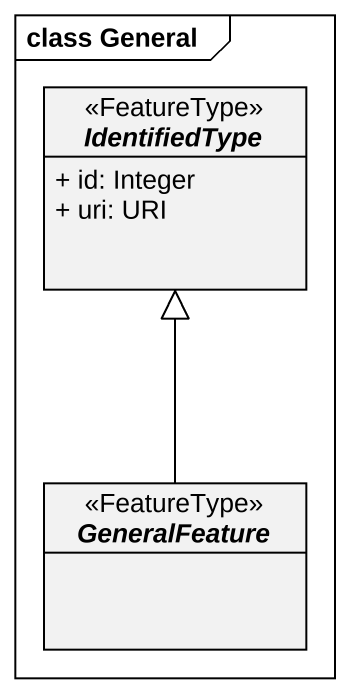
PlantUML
@startuml
mainframe class General
hide circle
hide empty members
skinparam classAttributeIconSize 0
abstract class IdentifiedType <<FeatureType>> {
  + id: Integer
  + uri: URI
}
abstract class GeneralFeature <<FeatureType>>
GeneralFeature -up-|> IdentifiedType
@enduml
